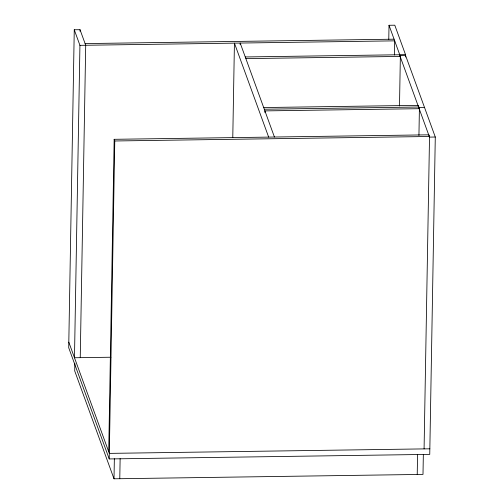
<?xml version="1.0" encoding="UTF-8"?>
<svg xmlns="http://www.w3.org/2000/svg" width="504" height="504" viewBox="0 0 504 504"><rect width="100%" height="100%" fill="white"/><g stroke="black" fill="none" stroke-linecap="round" stroke-linejoin="round"><path stroke-width="0.76" d="M80.249 357.664L85.705 45.259L80.029 29.692L74.264 29.774L68.714 347.735L109.223 458.942L429.748 454.369L435.286 137.025L405.512 55.289L399.741 55.371M80.004 31.261L80.029 29.692M74.264 29.774L79.934 45.341L74.479 357.745L110.912 357.229M74.844 363.214L74.712 370.931L114.005 478.8L422.995 474.396L423.347 454.331M108.713 451.716L114.169 139.312L428.923 134.82L429.528 136.489L424.078 448.894M109.223 458.942L114.773 140.981L114.169 139.312M114.005 478.8L114.358 458.734M119.776 478.718L120.128 458.653M232.779 137.567L234.429 43.136L268.657 137.107M240.169 44.629L240.194 43.054L274.428 137.025M264.883 112.468L264.909 110.893L419.404 108.688L418.937 135.444M388.773 39.444L389.019 25.282L394.789 25.2L405.525 54.671L405.481 57.028M394.443 55.018L394.689 40.849L79.934 45.341M399.496 105.998L400.359 56.423L389.019 25.282M417.224 474.478L417.577 454.413M85.094 43.59L394.084 39.186M245.259 56.958L405.525 54.671M245.87 58.621L400.359 56.423M263.693 107.554L418.188 105.349L419.404 108.688M264.298 109.223L418.793 107.018M418.786 107.635L424.551 107.554M114.773 140.981L429.528 136.489M435.286 137.025L429.521 137.107L400.012 56.108M429.849 448.812L109.318 453.386L68.809 342.178"/></g></svg>
